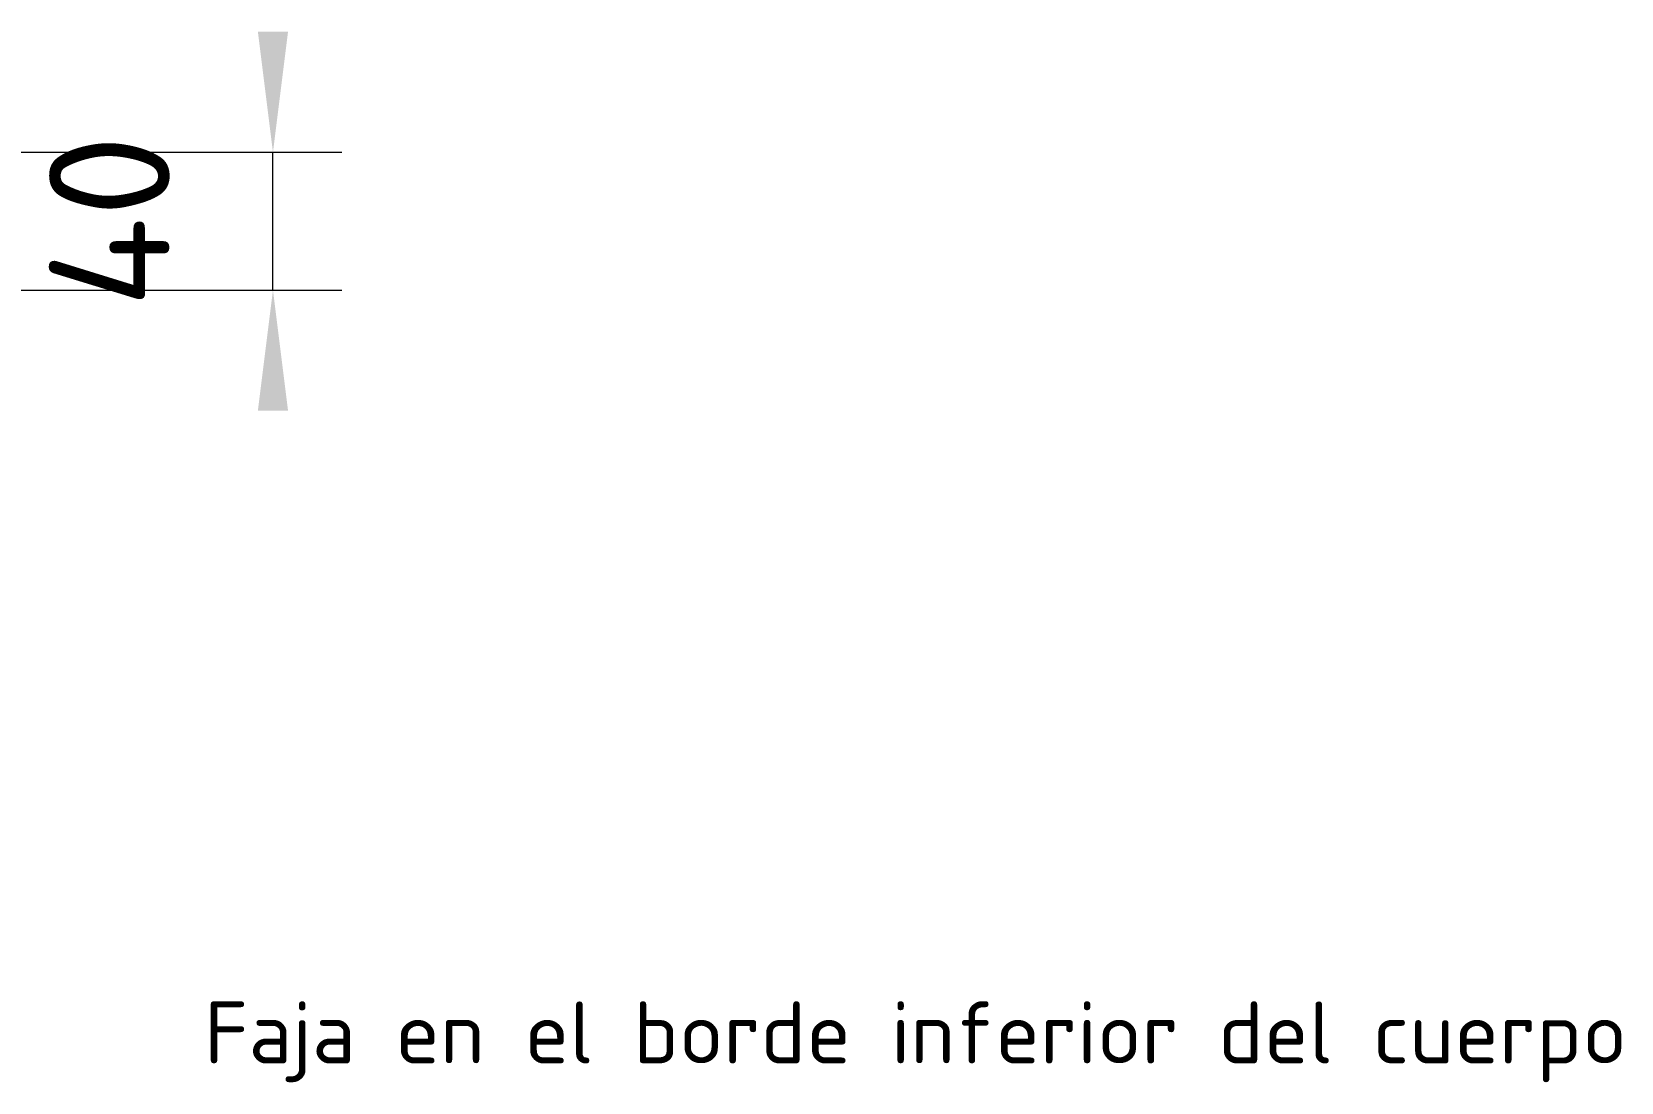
# Model space of a CAD drawing. Header units: millimetres. Extents: x 0 to 420, y 0 to 297.
# Drawn here: x 120 to 166.15, y 139 to 169.5 of the extents above; entities that cross this region are included whole.
import ezdxf
from ezdxf.enums import TextEntityAlignment as Align

# ---------------------------------------------------------------- set-up
doc = ezdxf.new("R2010")
doc.units = ezdxf.units.MM
doc.layers.add('04-COTA', color=3, linetype='CONTINUOUS', lineweight=18)
doc.layers.add('06-TEXTO', color=7, linetype='CONTINUOUS', lineweight=25)
doc.styles.add('ISO3098', font='isocpeur.ttf')
doc.dimstyles.new('FLAMA-IRAM', dxfattribs={"dimtxt": 3.5, "dimasz": 3.5, "dimexe": 2, "dimexo": 1.5, "dimgap": 1, "dimtad": 1, "dimdec": 1, "dimtxsty": 'ISO3098', "dimblk": 'IRAM_FLECHA', "dimblk1": 'IRAM_FLECHA', "dimblk2": 'IRAM_FLECHA', "dimcen": 2.5, "dimclrd": 256, "dimclre": 256, "dimclrt": 256, "dimazin": 3, "dimtfac": 1, "dimtmove": 0, "dimatfit": 3, "dimlwd": 18, "dimlwe": 18})

# ---------------------------------------------------------------- blocks, each defined once
blk = doc.blocks.new('IRAM_FLECHA')
blk.add_solid([(0, 0), (-1, 0.125), (-1, -0.125)])

msp = doc.modelspace()

# ---------------------------------------------------------------- texts
at = {"layer": '06-TEXTO', "style": 'ISO3098'}
msp.add_text('Faja en el borde inferior del cuerpo', height=1.8, dxfattribs=at).set_placement((125, 139), align=Align.BOTTOM_LEFT)

# ---------------------------------------------------------------- dimensions: what is measured, and where the dimension line sits
at = {"layer": '04-COTA'}
msp.add_linear_dim(base=(127, 162), p1=(109, 162), p2=(109, 166), angle=90, dimstyle='FLAMA-IRAM', override={"dimlfac": 10}, dxfattribs=at).render()

doc.saveas('drawing.dxf')
